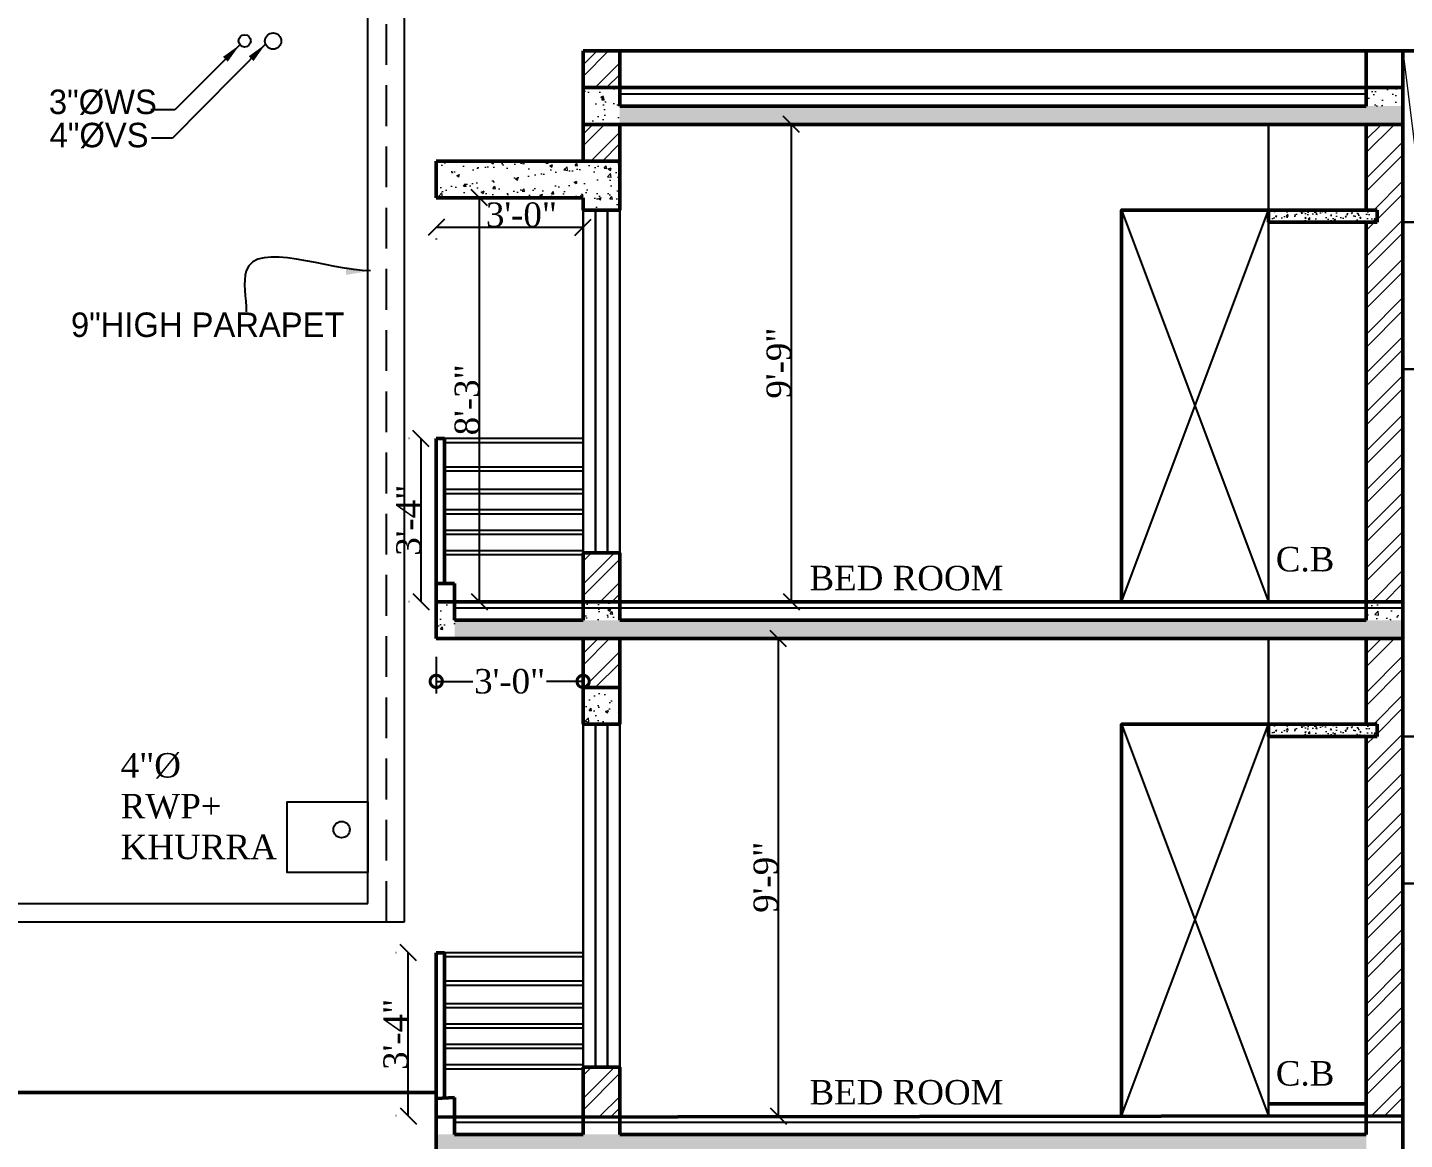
# Model space of a CAD drawing. Header units: feet. Extents: x 37458 to 42412, y -3338 to -325.
# Drawn here: x 40087.7 to 40425.3, y -1131.1 to -858.6 of the extents above; entities that cross this region are included whole.
import ezdxf

# ---------------------------------------------------------------- set-up
doc = ezdxf.new("R2010")
doc.units = ezdxf.units.FT
doc.header["$MEASUREMENT"] = 0
doc.header["$PDMODE"] = 35
doc.header["$PDSIZE"] = 8
doc.linetypes.add('DASHED2', pattern=[0.375, 0.25, -0.125])
doc.layers.get('0').update_dxf_attribs({"color": 34, "lineweight": 25})
doc.layers.get('Defpoints').update_dxf_attribs({"color": 52})
for name, color, linetype, lineweight in [('B WALL', 203, 'Continuous', 25), ('dimensiom', 35, 'Continuous', 25), ('dimension', 203, 'Continuous', 25), ('HAT', 8, 'Continuous', 13), ('HATCH', 254, 'Continuous', 13), ('PROJECTION', 21, 'DASHED2', 25), ('RAILING', 113, 'Continuous', 25), ('Sewer', 30, 'Continuous', 25), ('TEXT', 7, 'Continuous', 30), ('WAII', 1, 'Continuous', 50), ('walls', 1, 'Continuous', 50), ('WIN', 141, 'Continuous', 25)]:
    doc.layers.add(name, color=color, linetype=linetype, lineweight=lineweight)
for name, color, linetype, plot in [('BLK_1_FLR_1_REGULAR_ROOM_1', 1, 'Continuous', False), ('BLK_1_FLR_2_REGULAR_ROOM_1', 1, 'Continuous', False), ('BLK_1_PARAPET_HT', 2, 'Continuous', False)]:
    doc.layers.add(name, color=color, linetype=linetype, plot=plot)
doc.styles.add("4''", font='romai___.ttf', dxfattribs={"height": 7})
doc.styles.get("Standard").update_dxf_attribs({"font": 'times.ttf', "height": 6})
doc.dimstyles.new('arrow', dxfattribs={"dimtxt": 6, "dimasz": 4, "dimexe": 3, "dimexo": 6, "dimgap": 0, "dimtad": 1, "dimzin": 3, "dimdsep": 46, "dimlunit": 4, "dimtxsty": 'Standard', "dimblk": 'OBLIQUE', "dimcen": 12, "dimclrd": 7, "dimclre": 256, "dimclrt": 7, "dimadec": 0, "dimazin": 0, "dimtfac": 1, "dimtofl": 0, "dimtmove": 0, "dimatfit": 3, "dimfxl": 3, "dimfxlon": 1, "dimtolj": 1, "dimtzin": 0, "dimlwd": -1, "dimlwe": -1, "dimarcsym": 0})
doc.dimstyles.new('plan dim', dxfattribs={"dimtxt": 6, "dimasz": 6, "dimexe": 3, "dimexo": 9, "dimgap": 1, "dimtad": 0, "dimdec": 3, "dimzin": 3, "dimdsep": 46, "dimlunit": 4, "dimtxsty": 'Standard', "dimblk": 'DOTSMALL', "dimcen": 12, "dimclrd": 256, "dimclre": 256, "dimclrt": 3, "dimadec": 0, "dimazin": 0, "dimtfac": 1, "dimtdec": 3, "dimtofl": 0, "dimtmove": 0, "dimatfit": 3, "dimldrblk": 'OPEN30', "dimfxl": 6, "dimfxlon": 1, "dimtolj": 1, "dimtzin": 0, "dimlwd": -1, "dimlwe": -1, "dimarcsym": 0})
pattern_1 = [(50, (545.4686, 1150.455), (7.1726018, -0.62752135), [0.75, -8.25]), (355, (545.4686, 1150.455), (-1.3875133, 7.5219213), [0.6, -6.6]), (100.4514, (546.066, 1150.4026), (5.7850938, 6.8943954), [0.6374019, -7.0114211]), (46.1842, (545.469, 1152.455), (10.6724105, -1.6551901), [1.125, -12.375]), (96.6356, (546.358, 1152.317), (9.346627, 9.7411787), [0.956103, -10.51713]), (351.1842, (545.469, 1152.455), (9.3466195, 9.741186), [0.9, -9.9]), (21, (546.4686, 1151.955), (5.9690705, -4.0261889), [0.75, -8.25]), (326, (546.4686, 1151.955), (2.4331533, 7.2515005), [0.6, -6.6]), (71.4514, (546.966, 1151.6194), (8.4022263, 3.225305), [0.6374019, -7.0114211]), (37.5, (545.4686, 1150.455), (0.12159855, 3.32893854), [0, -6.52, 0, -6.7, 0, -6.625]), (7.5, (545.4686, 1150.455), (2.63069537, 3.94411712), [0, -3.82, 0, -6.37, 0, -2.525]), (327.5, (543.2386, 1150.455), (5.33822436, -0.22554872), [0, -2.5, 0, -7.8, 0, -10.35]), (317.5, (542.2386, 1150.455), (5.8318617, 1.0010498), [0, -3.25, 0, -5.18, 0, -7.35])]
pattern_2 = [(50, (548.4686, 1150.455), (3.58630091, -0.31376067), [0.375, -4.125]), (355, (548.4686, 1150.455), (-0.69375667, 3.76096067), [0.3, -3.3]), (100.4514, (548.7674, 1150.4287), (2.8925469, 3.4471977), [0.31870095, -3.50571056]), (46.1842, (548.4686, 1151.455), (5.33620524, -0.82759507), [0.5625, -6.1875]), (96.6356, (548.9133, 1151.386), (4.6733135, 4.87058935), [0.47805144, -5.258565]), (351.1842, (548.4686, 1151.455), (4.6733097, 4.870593), [0.45, -4.95]), (21, (548.9686, 1151.205), (2.98453526, -2.01309445), [0.375, -4.125]), (326, (548.9686, 1151.205), (1.21657666, 3.62575023), [0.3, -3.3]), (71.4514, (549.2173, 1151.037), (4.20111314, 1.61265248), [0.31870095, -3.50571056]), (37.5, (548.4686, 1150.4549), (0.060799277, 1.66446927), [0, -3.26, 0, -3.35, 0, -3.3125]), (7.5, (548.4686, 1150.4549), (1.31534769, 1.97205856), [0, -1.91, 0, -3.185, 0, -1.2625]), (327.5, (547.3536, 1150.4549), (2.66911218, -0.11277436), [0, -1.25, 0, -3.9, 0, -5.175]), (317.5, (546.8536, 1150.455), (2.91593085, 0.50052491), [0, -1.625, 0, -2.59, 0, -3.675])]
pattern_3 = [(50, (548.4686, 1024.455), (3.58630091, -0.31376067), [0.375, -4.125]), (355, (548.4686, 1024.455), (-0.69375667, 3.76096067), [0.3, -3.3]), (100.4514, (548.7674, 1024.4287), (2.8925469, 3.4471977), [0.31870095, -3.50571056]), (46.1842, (548.4686, 1025.455), (5.33620524, -0.82759507), [0.5625, -6.1875]), (96.6356, (548.9133, 1025.386), (4.6733135, 4.87058935), [0.47805144, -5.258565]), (351.1842, (548.4686, 1025.455), (4.6733097, 4.870593), [0.45, -4.95]), (21, (548.9686, 1025.205), (2.98453526, -2.01309445), [0.375, -4.125]), (326, (548.9686, 1025.205), (1.21657666, 3.62575023), [0.3, -3.3]), (71.4514, (549.2173, 1025.037), (4.20111314, 1.61265248), [0.31870095, -3.50571056]), (37.5, (548.4686, 1024.4549), (0.060799277, 1.66446927), [0, -3.26, 0, -3.35, 0, -3.3125]), (7.5, (548.4686, 1024.4549), (1.31534769, 1.97205856), [0, -1.91, 0, -3.185, 0, -1.2625]), (327.5, (547.3536, 1024.4549), (2.66911218, -0.11277436), [0, -1.25, 0, -3.9, 0, -5.175]), (317.5, (546.8536, 1024.455), (2.91593085, 0.50052491), [0, -1.625, 0, -2.59, 0, -3.675])]
pattern_4 = [(45, (545.4686, 1150.455), (-4.2426407, 4.2426407), []), (45, (548.297, 1150.455), (-4.2426407, 4.2426407), [])]
pattern_5 = [(50, (-2351.846, -0.24), (7.1726018, -0.62752135), [0.75, -8.25]), (355, (-2351.846, -0.24), (-1.3875133, 7.5219213), [0.6, -6.6]), (100.4514, (-2351.2484, -0.292), (5.7850938, 6.8943954), [0.6374019, -7.0114211]), (46.1842, (-2351.846, 1.76), (10.6724105, -1.6551901), [1.125, -12.375]), (96.6356, (-2350.957, 1.622), (9.346627, 9.7411787), [0.956103, -10.51713]), (351.1842, (-2351.846, 1.76), (9.3466195, 9.741186), [0.9, -9.9]), (21, (-2350.846, 1.26), (5.9690705, -4.0261889), [0.75, -8.25]), (326, (-2350.846, 1.26), (2.4331533, 7.2515005), [0.6, -6.6]), (71.4514, (-2350.349, 0.9245), (8.4022263, 3.225305), [0.6374019, -7.0114211]), (37.5, (-2351.846, -0.24), (0.12159855, 3.32893854), [0, -6.52, 0, -6.7, 0, -6.625]), (7.5, (-2351.846, -0.24), (2.63069537, 3.94411712), [0, -3.82, 0, -6.37, 0, -2.525]), (327.5, (-2354.076, -0.24), (5.33822436, -0.22554872), [0, -2.5, 0, -7.8, 0, -10.35]), (317.5, (-2355.076, -0.24), (5.8318617, 1.0010498), [0, -3.25, 0, -5.18, 0, -7.35])]

# ---------------------------------------------------------------- blocks, each defined once
blk = doc.blocks.new('_DotSmall')
at = {"color": 0, "linetype": 'ByBlock', "const_width": 0.5}
blk.add_lwpolyline([(-0.0625, 0, 1), (0.0625, 0, 1)], format="xyb", close=True, dxfattribs=at)
blk = doc.blocks.new('*D364')
at = {"layer": 'Defpoints', "color": 0, "ltscale": 0.75, "transparency": 16777216}
for p in [(40187.88, -1125.62), (40223.88, -1125.37, 99.43), (40187.88, -1144.87)]:
    blk.add_point(p, dxfattribs=at)
at = {"layer": 'dimension', "ltscale": 0.75, "transparency": 16777216}
for p, q in [((40187.88, -1138.87), (40187.88, -1147.87)), ((40187.88, -1144.87), (40196.85, -1144.87)), ((40223.88, -1144.87), (40214.92, -1144.87)), ((40223.88, -1145.88), (40223.88, -1147.87))]:
    blk.add_line(p, q, dxfattribs=at)
at = {"layer": 'dimension', "ltscale": 0.75, "transparency": 16777216, "xscale": 6, "yscale": 6, "zscale": 6, "rotation": 180}
blk.add_blockref('_DotSmall', (40187.88, -1144.87), dxfattribs=at)
at = {"layer": 'dimension', "ltscale": 0.75, "transparency": 16777216, "xscale": 6, "yscale": 6, "zscale": 6}
blk.add_blockref('_DotSmall', (40223.88, -1144.87), dxfattribs=at)
at = {"layer": 'dimension', "color": 3, "ltscale": 0.75, "transparency": 16777216, "insert": (40205.88, -1144.87), "char_height": 6, "attachment_point": 5}
blk.add_mtext('\\A1;3\'-0"', dxfattribs=at)
blk = doc.blocks.new('_Open30')
at = {"layer": 'dimensiom', "color": 0, "lineweight": -2}
for p, q in [((-1, 0.268), (0, 0)), ((0, 0), (-1, -0.268)), ((0, 0), (-1, 0))]:
    blk.add_line(p, q, dxfattribs=at)
blk = doc.blocks.new('*D366')
at = {"layer": 'Defpoints', "color": 0, "ltscale": 0.75, "transparency": 16777216}
for p in [(40187.88, -999.37), (40223.88, -999.37, 99.43), (40187.88, -1018.87)]:
    blk.add_point(p, dxfattribs=at)
at = {"layer": 'dimension', "ltscale": 0.75, "transparency": 16777216}
for p, q in [((40187.88, -1012.87), (40187.88, -1021.87)), ((40187.88, -1018.87), (40196.85, -1018.87)), ((40223.88, -1018.87), (40214.92, -1018.87)), ((40223.88, -1019.88), (40223.88, -1021.87))]:
    blk.add_line(p, q, dxfattribs=at)
at = {"layer": 'dimension', "ltscale": 0.75, "transparency": 16777216, "xscale": 6, "yscale": 6, "zscale": 6, "rotation": 180}
blk.add_blockref('_DotSmall', (40187.88, -1018.87), dxfattribs=at)
at = {"layer": 'dimension', "ltscale": 0.75, "transparency": 16777216, "xscale": 6, "yscale": 6, "zscale": 6}
blk.add_blockref('_DotSmall', (40223.88, -1018.87), dxfattribs=at)
at = {"layer": 'dimension', "color": 3, "ltscale": 0.75, "transparency": 16777216, "insert": (40205.88, -1018.87), "char_height": 6, "attachment_point": 5}
blk.add_mtext('\\A1;3\'-0"', dxfattribs=at)
blk = doc.blocks.new('_Oblique')
at = {"layer": 'dimensiom', "color": 0, "lineweight": -2}
blk.add_line((-0.5, -0.5), (0.5, 0.5), dxfattribs=at)
blk = doc.blocks.new('*D213')
at = {"layer": 'Defpoints', "color": 0, "ltscale": 0.75, "transparency": 16777216}
for p in [(40187.88, -900.37, -252.86), (40223.88, -901.87, 1160.83), (40223.88, -907.6)]:
    blk.add_point(p, dxfattribs=at)
at = {"layer": 'dimensiom', "color": 7, "ltscale": 0.75, "transparency": 16777216}
blk.add_line((40187.88, -907.6), (40223.88, -907.6), dxfattribs=at)
at = {"layer": 'dimensiom', "ltscale": 0.75, "transparency": 16777216}
for p, q in [((40187.88, -910.36), (40187.88, -910.6)), ((40223.88, -910.56), (40223.88, -910.6))]:
    blk.add_line(p, q, dxfattribs=at)
at = {"layer": 'dimensiom', "color": 7, "ltscale": 0.75, "transparency": 16777216, "xscale": 4, "yscale": 4, "zscale": 4, "rotation": 180}
blk.add_blockref('_Oblique', (40187.88, -907.6), dxfattribs=at)
at = {"layer": 'dimensiom', "color": 7, "ltscale": 0.75, "transparency": 16777216, "xscale": 4, "yscale": 4, "zscale": 4}
blk.add_blockref('_Oblique', (40223.88, -907.6), dxfattribs=at)
at = {"layer": 'dimensiom', "color": 7, "ltscale": 0.75, "transparency": 16777216, "insert": (40208.77, -904.55), "char_height": 6, "attachment_point": 5}
blk.add_mtext('\\A1;3\'-0"', dxfattribs=at)
blk = doc.blocks.new('*D199')
at = {"layer": 'Defpoints', "color": 0, "ltscale": 0.75, "transparency": 16777216}
for p in [(40187.88, -900.37, -759.02), (40198.47, -900.37), (40192.38, -999.37, -422.07)]:
    blk.add_point(p, dxfattribs=at)
at = {"layer": 'dimensiom', "color": 7, "ltscale": 0.75, "transparency": 16777216}
blk.add_line((40198.47, -999.37), (40198.47, -900.37), dxfattribs=at)
at = {"layer": 'dimensiom', "ltscale": 0.75, "transparency": 16777216}
for p, q in [((40201.36, -900.37), (40201.47, -900.37)), ((40201.34, -999.37), (40201.47, -999.37))]:
    blk.add_line(p, q, dxfattribs=at)
at = {"layer": 'dimensiom', "color": 7, "ltscale": 0.75, "transparency": 16777216, "xscale": 4, "yscale": 4, "zscale": 4}
for p, rotation in [((40198.47, -900.37), 90), ((40198.47, -999.37), 270)]:
    blk.add_blockref('_Oblique', p, dxfattribs=dict(at, rotation=rotation))
at = {"layer": 'dimensiom', "color": 7, "ltscale": 0.75, "transparency": 16777216, "insert": (40195.42, -949.87), "char_height": 6, "attachment_point": 5, "rotation": 90}
blk.add_mtext('\\A1;8\'-3"', dxfattribs=at)
blk = doc.blocks.new('*D316')
at = {"layer": 'BLK_1_PARAPET_HT', "ltscale": 0.75, "transparency": 16777216}
for p, q in [((40181.21, -959.37), (40181.16, -959.37)), ((40181.22, -999.37), (40181.16, -999.37))]:
    blk.add_line(p, q, dxfattribs=at)
at = {"layer": 'BLK_1_PARAPET_HT', "color": 7, "ltscale": 0.75, "transparency": 16777216}
blk.add_line((40184.16, -999.37), (40184.16, -959.37), dxfattribs=at)
at = {"layer": 'Defpoints', "color": 0, "ltscale": 0.75, "transparency": 16777216}
for p in [(40184.16, -959.37), (40189.88, -959.37, -993.63), (40192.38, -999.37, -1029.45)]:
    blk.add_point(p, dxfattribs=at)
at = {"layer": 'BLK_1_PARAPET_HT', "color": 7, "ltscale": 0.75, "transparency": 16777216, "xscale": 4, "yscale": 4, "zscale": 4}
for p, rotation in [((40184.16, -959.37), 90), ((40184.16, -999.37), 270)]:
    blk.add_blockref('_Oblique', p, dxfattribs=dict(at, rotation=rotation))
at = {"layer": 'BLK_1_PARAPET_HT', "color": 7, "ltscale": 0.75, "transparency": 16777216, "insert": (40181.1, -979.37), "char_height": 6, "attachment_point": 5, "rotation": 90}
blk.add_mtext('\\A1;3\'-4"', dxfattribs=at)
blk = doc.blocks.new('*D317')
at = {"layer": 'BLK_1_PARAPET_HT', "ltscale": 0.75, "transparency": 16777216}
for p, q in [((40178.06, -1085.37), (40178.01, -1085.37)), ((40178.08, -1125.37), (40178.01, -1125.37))]:
    blk.add_line(p, q, dxfattribs=at)
at = {"layer": 'BLK_1_PARAPET_HT', "color": 7, "ltscale": 0.75, "transparency": 16777216}
blk.add_line((40181.01, -1125.37), (40181.01, -1085.37), dxfattribs=at)
at = {"layer": 'Defpoints', "color": 0, "ltscale": 0.75, "transparency": 16777216}
for p in [(40181.01, -1085.37), (40187.88, -1085.37, -1113.54), (40192.38, -1125.37, -1113.54)]:
    blk.add_point(p, dxfattribs=at)
at = {"layer": 'BLK_1_PARAPET_HT', "color": 7, "ltscale": 0.75, "transparency": 16777216, "xscale": 4, "yscale": 4, "zscale": 4}
for p, rotation in [((40181.01, -1085.37), 90), ((40181.01, -1125.37), 270)]:
    blk.add_blockref('_Oblique', p, dxfattribs=dict(at, rotation=rotation))
at = {"layer": 'BLK_1_PARAPET_HT', "color": 7, "ltscale": 0.75, "transparency": 16777216, "insert": (40177.95, -1105.37), "char_height": 6, "attachment_point": 5, "rotation": 90}
blk.add_mtext('\\A1;3\'-4"', dxfattribs=at)
blk = doc.blocks.new('*D386')
at = {"layer": 'BLK_1_FLR_1_REGULAR_ROOM_1', "color": 7, "ltscale": 0.75, "transparency": 16777216}
blk.add_line((40271.76, -1125.37), (40271.76, -1008.37), dxfattribs=at)
at = {"layer": 'BLK_1_FLR_1_REGULAR_ROOM_1', "ltscale": 0.75, "transparency": 16777216}
for p, q in [((40274.66, -1008.37), (40274.76, -1008.37)), ((40274.71, -1125.37), (40274.76, -1125.37))]:
    blk.add_line(p, q, dxfattribs=at)
at = {"layer": 'Defpoints', "color": 0, "ltscale": 0.75, "transparency": 16777216}
for p in [(40262.78, -1008.37, -1146.48), (40271.76, -1008.37), (40261.24, -1125.37, -2582.82)]:
    blk.add_point(p, dxfattribs=at)
at = {"layer": 'BLK_1_FLR_1_REGULAR_ROOM_1', "color": 7, "ltscale": 0.75, "transparency": 16777216, "xscale": 4, "yscale": 4, "zscale": 4}
for p, rotation in [((40271.76, -1008.37), 90), ((40271.76, -1125.37), 270)]:
    blk.add_blockref('_Oblique', p, dxfattribs=dict(at, rotation=rotation))
at = {"layer": 'BLK_1_FLR_1_REGULAR_ROOM_1', "color": 7, "ltscale": 0.75, "transparency": 16777216, "insert": (40268.7, -1066.87), "char_height": 6, "attachment_point": 5, "rotation": 90}
blk.add_mtext('\\A1;9\'-9"', dxfattribs=at)
blk = doc.blocks.new('*D393')
at = {"layer": 'BLK_1_FLR_2_REGULAR_ROOM_1', "color": 7, "ltscale": 0.75, "transparency": 16777216}
blk.add_line((40274.95, -999.37), (40274.95, -882.37), dxfattribs=at)
at = {"layer": 'BLK_1_FLR_2_REGULAR_ROOM_1', "ltscale": 0.75, "transparency": 16777216}
for p, q in [((40277.85, -882.37), (40277.95, -882.37)), ((40277.9, -999.37), (40277.95, -999.37))]:
    blk.add_line(p, q, dxfattribs=at)
at = {"layer": 'Defpoints', "color": 0, "ltscale": 0.75, "transparency": 16777216}
for p in [(40265.97, -882.37, -1146.48), (40274.95, -882.37), (40264.43, -999.37, -2582.82)]:
    blk.add_point(p, dxfattribs=at)
at = {"layer": 'BLK_1_FLR_2_REGULAR_ROOM_1', "color": 7, "ltscale": 0.75, "transparency": 16777216, "xscale": 4, "yscale": 4, "zscale": 4}
for p, rotation in [((40274.95, -882.37), 90), ((40274.95, -999.37), 270)]:
    blk.add_blockref('_Oblique', p, dxfattribs=dict(at, rotation=rotation))
at = {"layer": 'BLK_1_FLR_2_REGULAR_ROOM_1', "color": 7, "ltscale": 0.75, "transparency": 16777216, "insert": (40271.89, -940.87), "char_height": 6, "attachment_point": 5, "rotation": 90}
blk.add_mtext('\\A1;9\'-9"', dxfattribs=at)

msp = doc.modelspace()

# ---------------------------------------------------------------- hatches: boundary and pattern name
at = {"layer": 'HAT', "ltscale": 0.75}
h = msp.add_hatch(dxfattribs=at)
h.set_pattern_fill('AR-CONC', color=256, style=0)
h.set_pattern_definition(pattern_5)
h.paths.add_polyline_path([(40187.8834, -1134.3706), (40415.8834, -1134.3706), (40415.8834, -1129.8706), (40187.8834, -1129.8706)])
at = {"layer": 'HATCH', "ltscale": 0.75}
h = msp.add_hatch(dxfattribs=at)
h.set_pattern_fill('ANSI32', color=256, scale=16, style=0)
h.set_pattern_definition(pattern_4)
h.paths.add_polyline_path([(40223.8834, -873.3706), (40232.8834, -873.3706), (40232.8834, -864.3706), (40223.8834, -864.3706)])
h = msp.add_hatch(dxfattribs=at)
h.set_pattern_fill('AR-CONC', color=256, style=0)
h.set_pattern_definition(pattern_5)
h.paths.add_polyline_path([(40232.8834, -882.3706), (40223.8834, -882.3706), (40223.8834, -873.3706), (40232.8834, -873.3706)])
h = msp.add_hatch(dxfattribs=at)
h.set_pattern_fill('AR-CONC', color=256, style=0)
h.set_pattern_definition(pattern_5)
h.paths.add_polyline_path([(40415.8834, -877.8706), (40424.8834, -877.8706), (40424.8834, -873.3706), (40415.8834, -873.3706)])
h = msp.add_hatch(dxfattribs=at)
h.set_pattern_fill('AR-CONC', color=256, style=0)
h.set_pattern_definition(pattern_5)
h.paths.add_polyline_path([(40232.8834, -877.8706), (40424.8834, -877.8706), (40424.8834, -882.3706), (40232.8834, -882.3706)])
h = msp.add_hatch(dxfattribs=at)
h.set_pattern_fill('ANSI32', color=256, scale=16, style=0)
h.set_pattern_definition(pattern_4)
h.paths.add_polyline_path([(40223.8834, -891.3706), (40232.8834, -891.3706), (40232.8834, -882.3706), (40223.8834, -882.3706)])
h = msp.add_hatch(dxfattribs=at)
h.set_pattern_fill('ANSI32', color=256, scale=18, style=0)
h.set_pattern_definition([(45, (-2351.846, -0.24), (-4.7729708, 4.7729708), []), (45, (-2348.664, -0.24), (-4.7729708, 4.7729708), [])])
h.paths.add_polyline_path([(40415.8834, -999.3706), (40415.8834, -906.3706), (40418.5444, -906.3706), (40418.5444, -903.3706), (40415.8834, -903.3706), (40415.8834, -882.3706), (40424.8834, -882.3706), (40424.8834, -999.3706)])
h = msp.add_hatch(dxfattribs=at)
h.set_pattern_fill('AR-CONC', color=256, style=0)
h.set_pattern_definition(pattern_1)
h.paths.add_polyline_path([(40187.8834, -900.3706), (40187.8834, -891.3706), (40232.8834, -891.3706), (40232.8834, -903.3706), (40223.8834, -903.3706), (40223.8834, -900.3706)])
h = msp.add_hatch(dxfattribs=at)
h.set_pattern_fill('AR-CONC', color=256, scale=0.5, style=0)
h.set_pattern_definition(pattern_2)
h.paths.add_polyline_path([(40391.8834, -903.3706), (40418.5444, -903.3706), (40418.5444, -906.3706), (40391.8834, -906.3706)])
h = msp.add_hatch(dxfattribs=at)
h.set_pattern_fill('AR-CONC', color=256, scale=0.5, style=0)
h.set_pattern_definition(pattern_2)
h.paths.add_polyline_path([(40391.8834, -903.3706), (40418.5444, -903.3706), (40418.5444, -906.3706), (40391.8834, -906.3706)])
h = msp.add_hatch(dxfattribs=at)
h.set_pattern_fill('ANSI32', color=256, scale=16, style=0)
h.set_pattern_definition(pattern_4)
h.paths.add_polyline_path([(40223.8834, -999.3706), (40232.8834, -999.3706), (40232.8834, -987.3706), (40223.8834, -987.3706)])
h = msp.add_hatch(dxfattribs=at)
h.set_pattern_fill('AR-CONC', color=256, style=0)
h.set_pattern_definition(pattern_5)
h.paths.add_polyline_path([(40187.8834, -1008.3706), (40192.3834, -1008.3706), (40192.3834, -999.3706), (40187.8834, -999.3706)])
h = msp.add_hatch(dxfattribs=at)
h.set_pattern_fill('AR-CONC', color=256, style=0)
h.set_pattern_definition(pattern_5)
h.paths.add_polyline_path([(40223.8834, -1003.8706), (40232.8834, -1003.8706), (40232.8834, -999.3706), (40223.8834, -999.3706)])
h = msp.add_hatch(dxfattribs=at)
h.set_pattern_fill('AR-CONC', color=256, style=0)
h.set_pattern_definition(pattern_5)
h.paths.add_polyline_path([(40415.8834, -1003.8706), (40424.8834, -1003.8706), (40424.8834, -999.3706), (40415.8834, -999.3706)])
h = msp.add_hatch(dxfattribs=at)
h.set_pattern_fill('AR-CONC', color=256, style=0)
h.set_pattern_definition(pattern_5)
h.paths.add_polyline_path([(40192.3834, -1003.8706), (40424.8834, -1003.8706), (40424.8834, -1008.3706), (40192.3834, -1008.3706)])
h = msp.add_hatch(dxfattribs=at)
h.set_pattern_fill('ANSI32', color=256, scale=16, style=0)
h.set_pattern_definition(pattern_4)
h.paths.add_polyline_path([(40223.8834, -1020.3706), (40232.8834, -1020.3706), (40232.8834, -1008.3706), (40223.8834, -1008.3706)])
h = msp.add_hatch(dxfattribs=at)
h.set_pattern_fill('ANSI32', color=256, scale=18, style=0)
h.set_pattern_definition([(45, (-2351.846, -126.24), (-4.7729708, 4.7729708), []), (45, (-2348.664, -126.24), (-4.7729708, 4.7729708), [])])
h.paths.add_polyline_path([(40415.8834, -1125.3706), (40415.8834, -1032.3706), (40418.5444, -1032.3706), (40418.5444, -1029.3706), (40415.8834, -1029.3706), (40415.8834, -1008.3706), (40424.8834, -1008.3706), (40424.8834, -1125.3706)])
h = msp.add_hatch(dxfattribs=at)
h.set_pattern_fill('AR-CONC', color=256, style=0)
h.set_pattern_definition(pattern_1)
h.paths.add_polyline_path([(40223.8834, -1029.3706), (40232.8834, -1029.3706), (40232.8834, -1020.3706), (40223.8834, -1020.3706)])
h = msp.add_hatch(dxfattribs=at)
h.set_pattern_fill('AR-CONC', color=256, scale=0.5, style=0)
h.set_pattern_definition(pattern_3)
h.paths.add_polyline_path([(40391.8834, -1029.3706), (40418.5444, -1029.3706), (40418.5444, -1032.3706), (40391.8834, -1032.3706)])
h = msp.add_hatch(dxfattribs=at)
h.set_pattern_fill('AR-CONC', color=256, scale=0.5, style=0)
h.set_pattern_definition(pattern_3)
h.paths.add_polyline_path([(40391.8834, -1029.3706), (40418.5444, -1029.3706), (40418.5444, -1032.3706), (40391.8834, -1032.3706)])
h = msp.add_hatch(dxfattribs=at)
h.set_pattern_fill('ANSI32', color=256, scale=16, style=0)
h.set_pattern_definition([(45, (545.4686, 1024.455), (-4.2426407, 4.2426407), []), (45, (548.297, 1024.455), (-4.2426407, 4.2426407), [])])
h.paths.add_polyline_path([(40223.8834, -1125.3706), (40232.8834, -1125.3706), (40232.8834, -1113.3706), (40223.8834, -1113.3706)])

# ---------------------------------------------------------------- linework, layer by layer
at = {"layer": 'B WALL', "ltscale": 0.75}
for p, q in [((40180.0956, -1077.7931), (40180.0956, -453.7432)), ((40171.0956, -1073.2931), (40171.0956, -782.2374)), ((39712.0956, -1073.2931), (40171.0956, -1073.2931)), ((39703.0956, -1077.7931), (40180.0956, -1077.7931))]:
    msp.add_line(p, q, dxfattribs=at)
at = {"layer": 'dimensiom', "ltscale": 0.75}
for p, q in [((40355.8834, -999.3706, -925.1506), (40391.8834, -903.3706, -1928.3208)), ((40355.8834, -903.3706, -925.1506), (40391.8834, -999.3706, -1928.3208)), ((40355.8834, -1125.3706, -906.5629), (40391.8834, -1029.3706, -1909.7331)), ((40355.8834, -1029.3706, -906.5629), (40391.8834, -1125.3706, -1909.7331))]:
    msp.add_line(p, q, dxfattribs=at)
at = {"layer": 'HAT', "ltscale": 0.75}
msp.add_line((40424.8834, -864.3706, -841.6472), (40460.8834, -1156.8706, -823.6472), dxfattribs=at)
at = {"layer": 'HATCH', "ltscale": 0.75, "elevation": -1116.1126}
msp.add_lwpolyline([(40223.8834, -1029.3706), (40224.9427, -1029.3706), (40224.9427, -1029.3706), (40223.8834, -1029.3706)], close=True, dxfattribs=at)
at = {"layer": 'PROJECTION', "ltscale": 40}
msp.add_line((40175.6506, -1077.7931), (40175.6506, -453.7931), dxfattribs=at)
at = {"layer": 'RAILING', "ltscale": 25}
for p, q in [((40223.8834, -959.3706, -784.2204), (40189.8834, -959.3706, -993.6319)), ((40223.8834, -1085.3706, -868.3115), (40189.8834, -1085.3706, -1077.723))]:
    msp.add_line(p, q, dxfattribs=at)
at = {"layer": 'RAILING', "ltscale": 0.75}
for p, q in [((40223.8834, -960.3706, -1029.4501), (40190.0854, -960.3706, -1029.4501)), ((40223.8834, -966.3706, -1029.4501), (40190.0854, -966.3706, -1029.4501)), ((40223.8834, -967.3706, -1029.4501), (40190.0854, -967.3706, -1029.4501)), ((40223.8834, -971.8706, -1029.4501), (40190.0854, -971.8706, -1029.4501)), ((40223.8834, -972.8706, -1029.4501), (40190.0854, -972.8706, -1029.4501)), ((40223.8834, -976.8706, -1029.4501), (40190.0854, -976.8706, -1029.4501)), ((40223.8834, -977.8706, -1029.4501), (40190.0854, -977.8706, -1029.4501)), ((40223.8834, -981.8706, -1029.4501), (40190.0854, -981.8706, -1029.4501)), ((40223.8834, -982.8706, -1029.4501), (40190.0854, -982.8706, -1029.4501)), ((40223.8834, -986.8706, -1029.4501), (40190.0854, -986.8706, -1029.4501)), ((40223.8834, -987.8706, -1029.4501), (40190.0854, -987.8706, -1029.4501)), ((40223.8834, -1086.3706, -1113.5412), (40190.0854, -1086.3706, -1113.5412)), ((40223.8834, -1092.3706, -1113.5412), (40190.0854, -1092.3706, -1113.5412)), ((40223.8834, -1093.3706, -1113.5412), (40190.0854, -1093.3706, -1113.5412)), ((40223.8834, -1097.8706, -1113.5412), (40190.0854, -1097.8706, -1113.5412)), ((40223.8834, -1098.8706, -1113.5412), (40190.0854, -1098.8706, -1113.5412)), ((40223.8834, -1102.8706, -1113.5412), (40190.0854, -1102.8706, -1113.5412)), ((40223.8834, -1103.8706, -1113.5412), (40190.0854, -1103.8706, -1113.5412)), ((40223.8834, -1107.8706, -1113.5412), (40190.0854, -1107.8706, -1113.5412)), ((40223.8834, -1108.8706, -1113.5412), (40190.0854, -1108.8706, -1113.5412)), ((40223.8834, -1112.8706, -1113.5412), (40190.0854, -1112.8706, -1113.5412)), ((40223.8834, -1113.8706, -1113.5412), (40190.0854, -1113.8706, -1113.5412))]:
    msp.add_line(p, q, dxfattribs=at)
at = {"layer": 'Sewer', "ltscale": 0.75}
msp.add_lwpolyline([(40171.0956, -1065.7058), (40151.3456, -1065.7058), (40151.3456, -1048.399), (40171.0956, -1048.399)], close=True, dxfattribs=at)
for centre, radius in [((40140.9077, -861.924), 1.5), ((40147.8895, -861.9571), 2), ((40164.6666, -1055.1968), 2)]:
    msp.add_circle(centre, radius, dxfattribs=at)
at = {"layer": 'WAII', "ltscale": 0.75}
msp.add_line((40171.0956, -1050.7931), (40171.0956, -1050.7931), dxfattribs=at)
at = {"layer": 'walls', "ltscale": 0.75}
for p, q in [((40847.8834, -864.3706, -1014.1092), (40223.8834, -864.3706, -1014.1092)), ((40223.8834, -891.3706, 124.111), (40223.8834, -864.3706, 321.663)), ((40232.8834, -877.8706, -149.9937), (40232.8834, -864.3706, -27.5389)), ((40415.8834, -877.8706, -776.1438), (40415.8834, -864.3706, -776.1438)), ((40424.8834, -864.3706, -841.6472), (40424.8834, -1156.8706, -841.6472)), ((40424.8834, -873.3706, -1014.1092), (40223.8834, -873.3706, -1014.1092)), ((40232.8834, -877.8706, -1014.1092), (40415.8834, -877.8706, -1014.1092)), ((40424.8834, -882.3706, -1043.9388), (40223.8834, -882.3706, -1043.9388)), ((40232.8834, -903.3706, -218.6529), (40232.8834, -882.3706, -149.0505)), ((40415.8834, -903.3706, -776.1438), (40415.8834, -882.3706, -776.1438)), ((40187.8834, -900.3706, -1248.9733), (40187.8834, -891.3706, -1248.9733)), ((40187.8834, -891.3706, -1248.9733), (40232.8834, -891.3706, -66.2896)), ((40187.8834, -900.3706, -1384.4053), (40223.8834, -900.3706, -438.2584)), ((40223.8834, -903.3706, 36.3101), (40223.8834, -900.3706, 58.2603)), ((40232.8834, -903.3706, -1072.8927), (40223.8834, -903.3706, -1072.551)), ((40418.5444, -903.3706, -1848.5969), (40391.8834, -903.3706, -1910.3208)), ((40391.8834, -906.3706, -1910.3208), (40391.8834, -903.3706, -1910.3208)), ((40418.5444, -906.3706, -1848.5969), (40418.5444, -903.3706, -1848.5969)), ((40418.5444, -906.3706, -1848.5969), (40391.8834, -906.3706, -1910.3208)), ((40415.8834, -1003.8706, -776.1438), (40415.8834, -906.3706, -776.1438)), ((40187.8834, -1008.3706, -1029.4501), (40187.8834, -959.3706, -1029.4501)), ((40189.8834, -959.3706, -1029.4501), (40187.8834, -959.3706, -1029.4501)), ((40189.8834, -994.8706, -1029.4501), (40189.8834, -959.3706, -1029.4501)), ((40223.8834, -999.3706, -666.0971), (40223.8834, -987.3706, -578.2962)), ((40232.8834, -987.3706, -1072.8927), (40223.8834, -987.3706, -1072.551)), ((40232.8834, -1003.8706, -551.7502), (40232.8834, -987.3706, -497.0626)), ((40192.3834, -994.8706, -999.8298), (40187.8834, -994.8706, -999.659)), ((40192.3834, -1003.8706, -1029.4501), (40192.3834, -994.8706, -1029.4501)), ((40424.8834, -999.3706, -1008.659), (40187.8834, -999.3706, -999.659)), ((40223.8834, -1003.8706, -611.4094), (40223.8834, -999.3706, -596.4946)), ((40192.3834, -1003.8706, -1029.4501), (40223.8834, -1003.8706, -1029.4501)), ((40232.8834, -1003.8706, -1029.4501), (40415.8834, -1003.8706, -1029.4501)), ((40424.8834, -1008.3706, -1097.9944), (40187.8834, -1008.3706, -1046.7809)), ((40223.8834, -1029.3706, -695.9267), (40223.8834, -1008.3706, -626.3243)), ((40232.8834, -1029.3706, -695.9267), (40232.8834, -1008.3706, -626.3243)), ((40415.8834, -1029.3706, -757.5561), (40415.8834, -1008.3706, -757.5561)), ((40232.8834, -1020.3706, -1085.4589), (40223.8834, -1020.3706, -1085.1172)), ((40232.8834, -1029.3706, -1085.4589), (40223.8834, -1029.3706, -1085.1172)), ((40418.5444, -1029.3706, -1830.0092), (40391.8834, -1029.3706, -1891.7331)), ((40391.8834, -1032.3706, -1891.7331), (40391.8834, -1029.3706, -1891.7331)), ((40418.5444, -1032.3706, -1830.0092), (40418.5444, -1029.3706, -1830.0092)), ((40418.5444, -1032.3706, -1830.0092), (40391.8834, -1032.3706, -1891.7331)), ((40415.8834, -1129.8706, -757.5561), (40415.8834, -1032.3706, -757.5561)), ((40187.8834, -1134.3706, -1113.5412), (40187.8834, -1085.3706, -1113.5412)), ((40189.8834, -1085.3706, -1113.5412), (40187.8834, -1085.3706, -1113.5412)), ((40189.8834, -1120.8706, -1113.5412), (40189.8834, -1085.3706, -1113.5412)), ((40232.8834, -1113.3706, -1085.4589), (40223.8834, -1113.3706, -1085.1172)), ((40223.8834, -1129.8706, -1029.024), (40223.8834, -1113.3706, -974.3364)), ((40232.8834, -1129.8706, -1029.024), (40232.8834, -1113.3706, -974.3364)), ((40187.8834, -1119.6206, -1095.5412), (40024.3834, -1119.6206, -1077.5412)), ((40192.3834, -1120.8706, -1083.921), (40187.8834, -1121.1206, -1083.7501)), ((40192.3834, -1129.8706, -1113.5412), (40192.3834, -1120.8706, -1113.5412)), ((40415.8834, -1122.3706, -1830.0092), (40391.8834, -1122.3706, -1891.7331)), ((40424.8834, -1125.3706, -1092.7501), (40187.8834, -1125.6206, -1083.7501)), ((40192.3834, -1129.8706, -1113.5412), (40223.8834, -1129.8706, -1113.5412)), ((40232.8834, -1129.8706, -1113.5412), (40415.8834, -1129.8706, -1113.5412))]:
    msp.add_line(p, q, dxfattribs=at)
for points, elevation in [([(40355.8834, -999.3706), (40355.8834, -903.3706), (40391.8834, -903.3706)], -776.1438), ([(40355.8834, -1125.3706), (40355.8834, -1029.3706), (40391.8834, -1029.3706)], -757.5561)]:
    msp.add_lwpolyline(points, dxfattribs=dict(at, elevation=elevation))
at = {"layer": 'WIN'}
for p, q in [((40232.8834, -874.8706, -889.8191), (40415.8834, -874.8706, -925.8322)), ((40192.3834, -1000.8706, -1146.1725), (40424.8834, -1000.8706, -1197.7646)), ((40192.3834, -1126.8706, -1230.2637), (40424.8834, -1126.8706, -1281.8557))]:
    msp.add_line(p, q, dxfattribs=at)
at = {"layer": 'WIN', "lineweight": 30}
for p, q in [((40391.8834, -903.3706, -776.1438), (40391.8834, -882.3706, -776.1438)), ((40223.8834, -987.3706, -1072.8927), (40223.8834, -903.3706, -1072.8927)), ((40226.8834, -987.3706, -1072.8927), (40226.8834, -903.3706, -1072.8927)), ((40229.8834, -987.3706, -1072.8927), (40229.8834, -903.3706, -1072.8927)), ((40232.8834, -987.3706, -1072.8927), (40232.8834, -903.3706, -1072.8927)), ((40391.8834, -999.3706, -776.1438), (40391.8834, -906.3706, -776.1438)), ((40391.8834, -1029.3706, -757.5561), (40391.8834, -1008.3706, -757.5561)), ((40223.8834, -1113.3706, -1085.4589), (40223.8834, -1029.3706, -1085.4589)), ((40226.8834, -1113.3706, -1085.4589), (40226.8834, -1029.3706, -1085.4589)), ((40229.8834, -1113.3706, -1085.4589), (40229.8834, -1029.3706, -1085.4589)), ((40232.8834, -1113.3706, -1085.4589), (40232.8834, -1029.3706, -1085.4589)), ((40391.8834, -1125.3706, -757.5561), (40391.8834, -1032.3706, -757.5561))]:
    msp.add_line(p, q, dxfattribs=at)
at = {"layer": 'WIN', "lineweight": 30, "elevation": -854.6427}
for points in [[(40424.8834, -942.3706), (40460.8834, -942.3706), (40460.8834, -906.3706), (40424.8834, -906.3706)], [(40424.8834, -1068.3706), (40460.8834, -1068.3706), (40460.8834, -1032.3706), (40424.8834, -1032.3706)]]:
    msp.add_lwpolyline(points, close=True, dxfattribs=at)

# ---------------------------------------------------------------- texts
at = {"layer": 'Sewer', "ltscale": 0.75, "char_height": 6, "attachment_point": 1, "style": "4''"}
for s, insert, width in [('3"%%CWS', (40092.9066, -873.8427), 24.997945), ('4"%%CVS', (40093.0908, -881.9859), 24.997945), ('{\\fRomantic|b0|i0|c2|p2;4"%%C RWP+\\PKHURRA}', (40110.5121, -1036.4342), 37.275361)]:
    msp.add_mtext(s, dxfattribs=dict(at, insert=insert, width=width))
at = {"layer": 'TEXT', "insert": (40098.316, -928.4687, 30.9954), "char_height": 9, "width": 73.385063, "attachment_point": 1, "style": "4''"}
msp.add_mtext('\\A1;{\\H0.6667x;9"HIGH PARAPET}', dxfattribs=at)
at = {"layer": 'TEXT', "ltscale": 0.75, "char_height": 8, "attachment_point": 1}
for s, insert, width in [('\\A1;{\\H0.75x;C.B}', (40393.7144, -985.9188, -776.1438), 17.226353), ('\\A1;{\\H0.75x;BED ROOM}', (40279.3749, -990.5464, -1048.0378), 62.875977), ('\\A1;{\\H0.75x;C.B}', (40393.7144, -1111.9188, -757.5561), 17.226353), ('\\A1;{\\H0.75x;BED ROOM}', (40279.3749, -1116.5464, -1029.4501), 62.875977)]:
    msp.add_mtext(s, dxfattribs=dict(at, insert=insert, width=width))

# ---------------------------------------------------------------- dimensions: what is measured, and where the dimension line sits
at = {"layer": 'BLK_1_FLR_1_REGULAR_ROOM_1', "color": 1, "ltscale": 0.75}
dim = msp.add_linear_dim(base=(40271.7588, -1008.3706, 1494.7676), p1=(40261.2369, -1125.3706, -1088.0513), p2=(40262.7765, -1008.3706, 348.2846), angle=90, dimstyle='arrow', override={"dimfxl": 6}, dxfattribs=at)
dim.commit()
dim.dimension.update_dxf_attribs({"geometry": '*D386', "text_midpoint": (40268.6982, -1066.8706, 1494.7676)})
at = {"layer": 'BLK_1_FLR_2_REGULAR_ROOM_1', "color": 1, "ltscale": 0.75}
dim = msp.add_linear_dim(base=(40274.9475, -882.3706, 1578.7377), p1=(40264.4257, -999.3706, -1004.0813), p2=(40265.9653, -882.3706, 432.2546), angle=90, dimstyle='arrow', override={"dimfxl": 6}, dxfattribs=at)
dim.commit()
dim.dimension.update_dxf_attribs({"geometry": '*D393', "text_midpoint": (40271.8869, -940.8706, 1578.7377)})
at = {"layer": 'BLK_1_PARAPET_HT', "ltscale": 0.75}
for base, p1, p2, picture, middle in [((40184.1556, -959.3706), (40192.3834, -999.3706, -1029.4501), (40189.8834, -959.3706, -993.6319), '*D316', (40181.1037, -979.3706)), ((40181.0067, -1085.3706), (40192.3834, -1125.3706, -1113.5412), (40187.8834, -1085.3706, -1113.5412), '*D317', (40177.9548, -1105.3706))]:
    dim = msp.add_linear_dim(base=base, p1=p1, p2=p2, angle=90, dimstyle='arrow', dxfattribs=at)
    dim.commit()
    dim.dimension.update_dxf_attribs({"geometry": picture, "text_midpoint": middle})
at = {"layer": 'dimensiom', "ltscale": 0.75}
dim = msp.add_linear_dim(base=(40223.8834, -907.6005, -1113.5412), p1=(40187.8834, -900.3706, -1366.4053), p2=(40223.8834, -901.8706, 47.2852), dimstyle='arrow', dxfattribs=at)
dim.commit()
dim.dimension.update_dxf_attribs({"geometry": '*D213', "text_midpoint": (40208.7722, -907.6005, -1113.5412), "dimtype": 160})
dim = msp.add_linear_dim(base=(40198.4712, -900.3706, -607.3811), p1=(40192.3834, -999.3706, -1029.4501), p2=(40187.8834, -900.3706, -1366.4053), angle=90, dimstyle='arrow', dxfattribs=at)
dim.commit()
dim.dimension.update_dxf_attribs({"geometry": '*D199', "text_midpoint": (40195.4193, -949.8706, -607.3811)})
at = {"layer": 'dimension', "ltscale": 0.75}
for base, p1, p2, picture, middle in [((40187.8834, -1018.8706, -1029.4501), (40223.8834, -999.3706, -930.0181), (40187.8834, -999.3706, -1029.4501), '*D366', (40205.8834, -1018.8706, -1029.4501)), ((40187.8834, -1144.8706, -1113.5412), (40223.8834, -1125.3706, -1014.1092), (40187.8834, -1125.6206, -1113.5412), '*D364', (40205.8834, -1144.8706, -1113.5412))]:
    dim = msp.add_linear_dim(base=base, p1=p1, p2=p2, angle=180, dimstyle='plan dim', dxfattribs=at)
    dim.commit()
    dim.dimension.update_dxf_attribs({"geometry": picture, "text_midpoint": middle})

# ---------------------------------------------------------------- leaders
at = {"layer": 'Sewer', "ltscale": 0.75}
for points in [[(40139.7286, -862.8513), (40123.8231, -878.8007), (40117.9046, -878.8007)], [(40146.0317, -862.6977), (40123.2012, -885.7308), (40118.0887, -885.7308)]]:
    msp.add_leader(points, dimstyle='arrow', override={"dimasz": 5, "dimtad": 0}, dxfattribs=at)
at = {"layer": 'TEXT', "path_type": 1}
msp.add_leader([(40171.7276, -918.2704), (40141.275, -918.2704), (40141.275, -928.3463)], dimstyle='arrow', override={"dimasz": 6, "dimgap": 1, "dimtad": 0}, dxfattribs=at)

doc.saveas('drawing.dxf')
